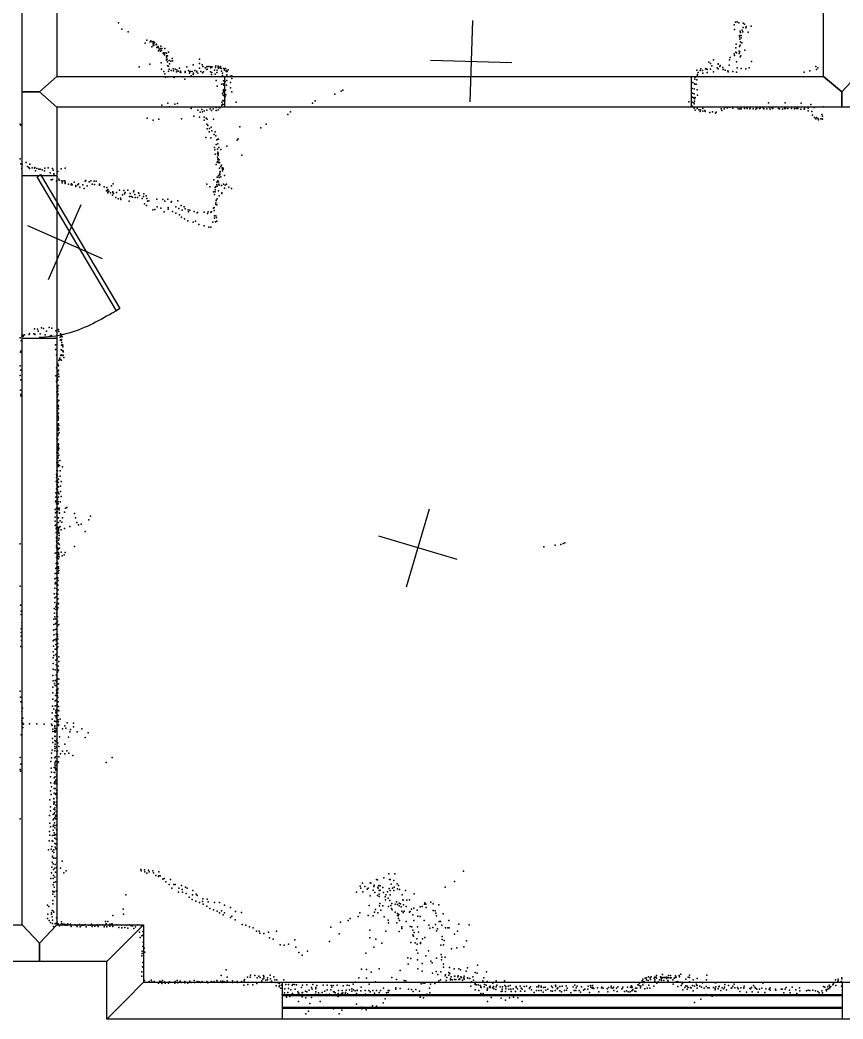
# Model space of a CAD drawing. Header units: millimetres. Extents: x 862 to 13566, y -25564 to -1880.
# Drawn here: x 5866 to 9906, y -17210 to -12309 of the extents above; entities that cross this region are included whole.
import ezdxf

# ---------------------------------------------------------------- set-up
doc = ezdxf.new("R2010")
doc.units = ezdxf.units.MM
for name, color, linetype in [('DOORS', 7, 'Continuous'), ('P', 9, 'Continuous'), ('PANOS', 10, 'Continuous'), ('ROOMS', 1, 'Continuous'), ('WALLS', 3, 'Continuous'), ('WINDOWS', 6, 'Continuous')]:
    doc.layers.add(name, color=color, linetype=linetype)

# ---------------------------------------------------------------- blocks, each defined once
blk = doc.blocks.new('1-Standard_3C')
for points in [[(-403.982, 5.64828), (253.382, 394.931), (263.573, 377.722), (-393.791, -11.5606), (-403.982, 5.64828)], [(263.573, 377.722), (275.367, 357.142), (283.15, 343.495), (290.844, 329.879), (298.429, 316.269), (305.882, 302.642), (313.184, 288.973), (320.313, 275.239), (327.249, 261.416), (333.971, 247.479), (340.456, 233.405), (346.686, 219.17), (352.638, 204.75), (358.291, 190.121), (363.626, 175.258), (368.62, 160.139), (373.253, 144.738), (377.503, 129.032), (381.351, 112.998), (384.774, 96.6102), (387.752, 79.8457), (390.265, 62.6802), (392.29, 45.0899), (393.807, 27.0508), (395.085, -0.90191)]]:
    blk.add_lwpolyline(points)
blk = doc.blocks.new('1-Standard_45')
for points in [[(-590, 42.9766), (589.999, 42.9766), (589.999, 32.9766), (-590, 32.9766), (-590, 42.9766)], [(-590.014, -44.0958), (589.985, -44.0958), (589.985, -54.0958), (-590.014, -54.0958), (-590.014, -44.0958)]]:
    blk.add_lwpolyline(points)

msp = doc.modelspace()

# ---------------------------------------------------------------- linework, layer by layer
at = {"layer": 'DOORS'}
for points in [[(9160.96, -12736.1), (6872.79, -12736.3), (6872.77, -12586.3), (9160.95, -12586.1), (9160.96, -12736.1)], [(5877.07, -13871.3), (5877.07, -13071.3), (6047.07, -13071.3), (6047.07, -13871.3), (5877.07, -13871.3)]]:
    msp.add_lwpolyline(points, dxfattribs=at)
at = {"layer": 'P'}
for p in [(6350, -12323), (9372, -12333), (9378, -12319), (9386, -12317), (9395, -12322), (9416, -12345), (9417, -12324), (9422, -12329), (9430, -12347), (9431, -12340), (9456, -12339), (6366, -12353), (6398, -12366), (9374, -12355), (9398, -12384), (9399, -12392), (9401, -12364), (9403, -12370), (9406, -12385), (9407, -12396), (9411, -12358), (9414, -12366), (9440, -12368), (6481, -12422), (6489, -12407), (6505, -12416), (6509, -12411), (6514, -12441), (6515, -12415), (6520, -12414), (6520, -12424), (6521, -12433), (6522, -12428), (6524, -12432), (6525, -12417), (6526, -12421), (6535, -12431), (6536, -12427), (6538, -12443), (6544, -12438), (6547, -12446), (6558, -12437), (6563, -12448), (6577, -12448), (9381, -12446), (9382, -12427), (9399, -12438), (9400, -12403), (9401, -12432), (9403, -12415), (9410, -12421), (6546, -12460), (6552, -12453), (6555, -12450), (6556, -12461), (6558, -12449), (6561, -12459), (6569, -12473), (6571, -12469), (6572, -12474), (6576, -12480), (6578, -12470), (6585, -12471), (6585, -12485), (6585, -12491), (6591, -12485), (6595, -12467), (9353, -12492), (9372, -12474), (9374, -12483), (9380, -12466), (9383, -12470), (9396, -12462), (9397, -12473), (9400, -12464), (9401, -12490), (9404, -12484), (9425, -12456), (6451, -12539), (6504, -12526), (6559, -12518), (6585, -12505), (6586, -12501), (6589, -12500), (6590, -12514), (6590, -12534), (6595, -12535), (6599, -12507), (6601, -12524), (6607, -12510), (6613, -12498), (6615, -12509), (6650, -12545), (6685, -12539), (6716, -12528), (6747, -12522), (6747, -12545), (6748, -12501), (6761, -12529), (6764, -12537), (6776, -12544), (6784, -12538), (6786, -12537), (6794, -12536), (6801, -12539), (6803, -12538), (6804, -12543), (6810, -12539), (6826, -12542), (6826, -12542), (6828, -12534), (6839, -12535), (6840, -12540), (6841, -12545), (6847, -12542), (6850, -12536), (6850, -12544), (9248, -12516), (9256, -12522), (9263, -12533), (9271, -12504), (9289, -12544), (9293, -12524), (9294, -12526), (9301, -12536), (9304, -12532), (9317, -12542), (9347, -12531), (9349, -12504), (9383, -12514), (9386, -12544), (9407, -12546), (9446, -12544), (9457, -12513), (9773, -12536), (9782, -12543), (6561, -12550), (6572, -12561), (6578, -12572), (6581, -12589), (6592, -12588), (6595, -12559), (6598, -12550), (6609, -12556), (6619, -12549), (6620, -12558), (6624, -12591), (6629, -12550), (6635, -12563), (6636, -12553), (6643, -12559), (6653, -12563), (6653, -12565), (6654, -12559), (6656, -12566), (6666, -12587), (6677, -12562), (6677, -12563), (6677, -12563), (6677, -12567), (6693, -12556), (6698, -12569), (6699, -12561), (6700, -12561), (6703, -12562), (6706, -12583), (6712, -12561), (6717, -12576), (6719, -12570), (6725, -12556), (6733, -12563), (6734, -12560), (6740, -12569), (6754, -12562), (6763, -12568), (6768, -12563), (6782, -12552), (6786, -12550), (6802, -12563), (6806, -12576), (6809, -12566), (6822, -12555), (6824, -12574), (6832, -12566), (6834, -12555), (6854, -12547), (6855, -12560), (6860, -12581), (6861, -12569), (6866, -12547), (6871, -12549), (6871, -12555), (6875, -12547), (6879, -12562), (6880, -12556), (6882, -12578), (6882, -12585), (6883, -12561), (6888, -12553), (6899, -12585), (6907, -12583), (6907, -12595), (9177, -12587), (9181, -12589), (9188, -12554), (9190, -12582), (9192, -12576), (9195, -12566), (9205, -12556), (9209, -12548), (9216, -12556), (9218, -12570), (9231, -12549), (9236, -12548), (9240, -12552), (9240, -12567), (9256, -12550), (9271, -12563), (9294, -12548), (9318, -12551), (9328, -12554), (9341, -12558), (9343, -12563), (9366, -12562), (9384, -12564), (9430, -12548), (9716, -12564), (9743, -12558), (9776, -12551), (6675, -12599), (6829, -12606), (6835, -12634), (6855, -12623), (6864, -12621), (6865, -12607), (6867, -12628), (6873, -12611), (6880, -12628), (6881, -12605), (6899, -12616), (6900, -12641), (9166, -12644), (9169, -12616), (9177, -12621), (9179, -12599), (9179, -12623), (9186, -12624), (9188, -12602), (6861, -12669), (6863, -12677), (6865, -12651), (6865, -12663), (6866, -12655), (6866, -12679), (6869, -12650), (6870, -12676), (6873, -12685), (6876, -12653), (6877, -12675), (6907, -12661), (7412, -12672), (7443, -12658), (7452, -12653), (9167, -12668), (9168, -12687), (9174, -12691), (9175, -12647), (9176, -12671), (9181, -12689), (9190, -12652), (9192, -12677), (6562, -12726), (6593, -12717), (6600, -12734), (6627, -12722), (6640, -12718), (6706, -12742), (6830, -12738), (6844, -12738), (6848, -12739), (6855, -12735), (6857, -12712), (6857, -12727), (6861, -12722), (6862, -12704), (6864, -12723), (6866, -12706), (6872, -12703), (6927, -12711), (7303, -12716), (7315, -12705), (9150, -12710), (9166, -12712), (9166, -12732), (9174, -12715), (9176, -12720), (9176, -12741), (9177, -12707), (9178, -12696), (9218, -12742), (9327, -12737), (9337, -12740), (9339, -12740), (9351, -12736), (9366, -12741), (9385, -12737), (9435, -12740), (9451, -12739), (9484, -12741), (9499, -12741), (9514, -12739), (9541, -12715), (9545, -12738), (9559, -12740), (9562, -12742), (9590, -12742), (9623, -12715), (9624, -12742), (9636, -12742), (9680, -12742), (9681, -12740), (9685, -12742), (9701, -12716), (9718, -12742), (9735, -12741), (9748, -12724), (9765, -12738), (9810, -12734), (6490, -12790), (6720, -12781), (6739, -12751), (6747, -12785), (6751, -12760), (6759, -12747), (6763, -12759), (6770, -12786), (6771, -12755), (6781, -12791), (6784, -12751), (6800, -12745), (6807, -12753), (6815, -12745), (6830, -12753), (6839, -12750), (7181, -12772), (7194, -12759), (9181, -12751), (9191, -12743), (9199, -12749), (9205, -12757), (9207, -12750), (9219, -12756), (9228, -12753), (9230, -12757), (9253, -12762), (9265, -12759), (9280, -12765), (9283, -12760), (9308, -12745), (9312, -12752), (9323, -12744), (9392, -12744), (9400, -12744), (9405, -12743), (9406, -12745), (9423, -12743), (9436, -12743), (9449, -12744), (9465, -12745), (9479, -12746), (9496, -12743), (9518, -12745), (9533, -12744), (9549, -12746), (9595, -12744), (9610, -12746), (9619, -12743), (9654, -12743), (9668, -12744), (9670, -12743), (9700, -12746), (9715, -12746), (9735, -12755), (9754, -12758), (9756, -12776), (9766, -12787), (9776, -12787), (9783, -12792), (9802, -12773), (9805, -12781), (5867, -12819), (5870, -12824), (6520, -12800), (6548, -12795), (6659, -12793), (6771, -12800), (6783, -12820), (6786, -12795), (6788, -12827), (6797, -12841), (6805, -12834), (6816, -12795), (6946, -12833), (7049, -12837), (7075, -12819), (9773, -12794), (9786, -12798), (9797, -12793), (9804, -12794), (9806, -12795), (6778, -12885), (6785, -12843), (6795, -12858), (6803, -12886), (6808, -12853), (6819, -12870), (6825, -12858), (6828, -12877), (6821, -12934), (6830, -12919), (6832, -12897), (6837, -12893), (6837, -12916), (6841, -12893), (6842, -12934), (6882, -12928), (6932, -12898), (6937, -12891), (6823, -12945), (6825, -12967), (6836, -12942), (6836, -12966), (6836, -12981), (6837, -12957), (6839, -12971), (6840, -12964), (6853, -12944), (6955, -12972), (5867, -12990), (5871, -13014), (5875, -13037), (5877, -13019), (5897, -13007), (5904, -13027), (5910, -13032), (5914, -13037), (5915, -13016), (5926, -13034), (5938, -13036), (5940, -13033), (5949, -13037), (5988, -13035), (6005, -13034), (6026, -13037), (6089, -13036), (6829, -13017), (6835, -13006), (6837, -12992), (6837, -13002), (6840, -12989), (6841, -13008), (6844, -12995), (6845, -13007), (6845, -13009), (6846, -13036), (6852, -13027), (6856, -13020), (6859, -13034), (6863, -13035), (5943, -13048), (5959, -13041), (5965, -13041), (5976, -13043), (5987, -13048), (6014, -13059), (6029, -13046), (6033, -13063), (6034, -13070), (6049, -13078), (6052, -13052), (6069, -13039), (6834, -13079), (6841, -13073), (6844, -13082), (6846, -13067), (6848, -13060), (6848, -13068), (6849, -13052), (6853, -13078), (6860, -13048), (6861, -13040), (6864, -13041), (6870, -13072), (6020, -13092), (6026, -13091), (6045, -13100), (6057, -13090), (6059, -13094), (6070, -13098), (6074, -13107), (6076, -13099), (6083, -13098), (6086, -13097), (6087, -13100), (6088, -13106), (6088, -13110), (6105, -13114), (6118, -13117), (6120, -13112), (6122, -13117), (6133, -13105), (6141, -13120), (6141, -13126), (6151, -13118), (6154, -13113), (6160, -13129), (6175, -13117), (6186, -13099), (6189, -13096), (6197, -13123), (6206, -13102), (6214, -13098), (6220, -13114), (6231, -13099), (6233, -13115), (6241, -13100), (6256, -13119), (6257, -13114), (6259, -13115), (6279, -13127), (6292, -13130), (6315, -13123), (6324, -13112), (6784, -13114), (6798, -13127), (6818, -13092), (6825, -13130), (6827, -13127), (6829, -13126), (6832, -13105), (6833, -13115), (6835, -13124), (6837, -13098), (6841, -13103), (6842, -13114), (6844, -13119), (6855, -13120), (6865, -13114), (6870, -13134), (6873, -13119), (6880, -13114), (6892, -13128), (6181, -13136), (6291, -13146), (6293, -13145), (6295, -13145), (6297, -13141), (6298, -13157), (6300, -13152), (6302, -13149), (6310, -13157), (6311, -13157), (6320, -13168), (6322, -13151), (6322, -13155), (6325, -13160), (6337, -13179), (6341, -13155), (6355, -13144), (6360, -13183), (6370, -13166), (6376, -13145), (6379, -13161), (6383, -13155), (6396, -13144), (6404, -13175), (6408, -13159), (6412, -13175), (6418, -13177), (6424, -13151), (6425, -13146), (6430, -13164), (6432, -13179), (6444, -13179), (6448, -13157), (6450, -13158), (6453, -13169), (6467, -13184), (6473, -13175), (6474, -13162), (6486, -13172), (6489, -13184), (6817, -13151), (6822, -13164), (6824, -13142), (6824, -13152), (6841, -13147), (6844, -13172), (6857, -13156), (6857, -13159), (6858, -13159), (6905, -13136), (6349, -13186), (6361, -13189), (6402, -13198), (6477, -13210), (6487, -13219), (6488, -13218), (6493, -13198), (6499, -13195), (6538, -13187), (6540, -13225), (6558, -13232), (6567, -13189), (6578, -13197), (6593, -13187), (6594, -13228), (6608, -13202), (6610, -13199), (6632, -13226), (6642, -13195), (6657, -13218), (6673, -13225), (6817, -13232), (6820, -13228), (6828, -13206), (6828, -13214), (6829, -13194), (6830, -13192), (6832, -13216), (6835, -13186), (6518, -13240), (6529, -13239), (6574, -13250), (6594, -13236), (6615, -13248), (6631, -13256), (6646, -13234), (6650, -13265), (6659, -13276), (6663, -13241), (6678, -13235), (6692, -13240), (6693, -13249), (6701, -13241), (6722, -13248), (6736, -13254), (6738, -13253), (6771, -13251), (6787, -13258), (6790, -13250), (6804, -13251), (6806, -13250), (6820, -13243), (6822, -13269), (6822, -13281), (6828, -13269), (6831, -13278), (6674, -13284), (6691, -13294), (6717, -13300), (6728, -13296), (6745, -13312), (6771, -13319), (6793, -13325), (6803, -13325), (6813, -13300), (6826, -13299), (6832, -13296), (5972, -13819), (6009, -13818), (6023, -13821), (5867, -13868), (5875, -13858), (5882, -13855), (5882, -13860), (5889, -13853), (5912, -13852), (5913, -13846), (5934, -13848), (5937, -13824), (5939, -13850), (5940, -13852), (5953, -13826), (5956, -13836), (5966, -13848), (5982, -13822), (5990, -13853), (5997, -13835), (6014, -13860), (6019, -13856), (6037, -13870), (6042, -13834), (6056, -13827), (6057, -13837), (6063, -13864), (6066, -13848), (6068, -13859), (6072, -13852), (6073, -13863), (5872, -13882), (6041, -13903), (6065, -13879), (6066, -13877), (6070, -13879), (6071, -13876), (6071, -13904), (6071, -13904), (6072, -13890), (6072, -13904), (6073, -13902), (6077, -13904), (6077, -13912), (5869, -13939), (5871, -13934), (6041, -13925), (6045, -13951), (6062, -13967), (6067, -13954), (6068, -13927), (6069, -13951), (6073, -13954), (6076, -13930), (6079, -13933), (6079, -13936), (6079, -13953), (6082, -13964), (5867, -14005), (6045, -14015), (6050, -13993), (6051, -14003), (6053, -13998), (6056, -14005), (6058, -13979), (6061, -13973), (6063, -13974), (6071, -13978), (5868, -14052), (5871, -14026), (6042, -14055), (6048, -14055), (6049, -14063), (6050, -14028), (6050, -14050), (6051, -14062), (6053, -14034), (6055, -14027), (6055, -14046), (6058, -14057), (5870, -14074), (6045, -14082), (6047, -14070), (6047, -14087), (6047, -14107), (6048, -14081), (6050, -14073), (6051, -14111), (6052, -14076), (6054, -14102), (6055, -14102), (5869, -14124), (5870, -14146), (5870, -14153), (6047, -14132), (6049, -14134), (6049, -14159), (6051, -14146), (6051, -14157), (6052, -14118), (6053, -14129), (6053, -14147), (6054, -14145), (6049, -14203), (6050, -14180), (6050, -14185), (6052, -14211), (6054, -14174), (6054, -14198), (6054, -14201), (6055, -14203), (6057, -14176), (6050, -14249), (6051, -14226), (6051, -14226), (6052, -14237), (6053, -14248), (6054, -14254), (6056, -14217), (6056, -14237), (6056, -14262), (6050, -14299), (6051, -14272), (6051, -14296), (6052, -14263), (6053, -14263), (6054, -14271), (6054, -14294), (6054, -14309), (6055, -14289), (6057, -14298), (6050, -14316), (6050, -14319), (6050, -14340), (6051, -14343), (6052, -14342), (6053, -14314), (6053, -14348), (6054, -14340), (6055, -14323), (6058, -14314), (6059, -14334), (6047, -14362), (6049, -14394), (6049, -14394), (6049, -14402), (6050, -14365), (6050, -14372), (6051, -14373), (6052, -14365), (6054, -14398), (6055, -14388), (6055, -14390), (6055, -14392), (6056, -14406), (6047, -14430), (6049, -14456), (6050, -14411), (6052, -14414), (6052, -14423), (6052, -14448), (6054, -14434), (6054, -14456), (6056, -14417), (6057, -14411), (6058, -14443), (6048, -14481), (6049, -14462), (6049, -14472), (6051, -14500), (6052, -14472), (6052, -14479), (6052, -14493), (6054, -14489), (6055, -14498), (6061, -14494), (6062, -14469), (6076, -14501), (6045, -14537), (6046, -14553), (6047, -14518), (6048, -14545), (6049, -14537), (6051, -14521), (6051, -14546), (6064, -14521), (6064, -14546), (6044, -14572), (6047, -14570), (6047, -14589), (6051, -14569), (6051, -14577), (6051, -14591), (6052, -14601), (6054, -14578), (6055, -14561), (6056, -14599), (6065, -14596), (6069, -14572), (6042, -14650), (6043, -14629), (6045, -14609), (6046, -14609), (6047, -14644), (6048, -14636), (6049, -14624), (6051, -14614), (6054, -14625), (6055, -14649), (6057, -14631), (6058, -14633), (6065, -14622), (6068, -14647), (6041, -14669), (6042, -14672), (6045, -14673), (6045, -14703), (6046, -14682), (6050, -14659), (6051, -14662), (6054, -14673), (6054, -14682), (6064, -14673), (6090, -14703), (6097, -14701), (6040, -14710), (6040, -14748), (6041, -14727), (6045, -14721), (6047, -14741), (6049, -14710), (6051, -14721), (6051, -14751), (6055, -14704), (6056, -14707), (6056, -14751), (6059, -14704), (6059, -14712), (6060, -14728), (6061, -14727), (6076, -14751), (6085, -14723), (6134, -14729), (6139, -14751), (6212, -14742), (6040, -14768), (6040, -14788), (6044, -14783), (6045, -14796), (6054, -14799), (6055, -14774), (6059, -14798), (6064, -14765), (6064, -14794), (6072, -14773), (6112, -14793), (6146, -14774), (6154, -14785), (6167, -14782), (6205, -14761), (6044, -14805), (6044, -14823), (6045, -14846), (6045, -14850), (6049, -14832), (6050, -14823), (6051, -14848), (6056, -14806), (6056, -14815), (6057, -14823), (6058, -14828), (6059, -14838), (6069, -14810), (6085, -14803), (6186, -14818), (5868, -14878), (6045, -14865), (6045, -14886), (6046, -14897), (6047, -14893), (6048, -14872), (6053, -14899), (6055, -14875), (6056, -14860), (6056, -14875), (6059, -14852), (6059, -14882), (6060, -14899), (6134, -14892), (8437, -14893), (8493, -14885), (8521, -14881), (8532, -14877), (8541, -14874), (6040, -14925), (6045, -14946), (6046, -14922), (6050, -14933), (6051, -14948), (6052, -14920), (6054, -14905), (6054, -14906), (6055, -14922), (6055, -14939), (6058, -14929), (6059, -14943), (6069, -14919), (6073, -14937), (6084, -14933), (6089, -14921), (6044, -14975), (6045, -14995), (6048, -14972), (6049, -14997), (6050, -14970), (6050, -14992), (6052, -14977), (6055, -14952), (6055, -14992), (6039, -15024), (6043, -14999), (6047, -15021), (6048, -15025), (6052, -15046), (6053, -15015), (6056, -14999), (6056, -15023), (6057, -15009), (5867, -15087), (6037, -15050), (6040, -15075), (6041, -15068), (6044, -15047), (6045, -15071), (6047, -15082), (6051, -15078), (6053, -15081), (6054, -15059), (6034, -15123), (6038, -15096), (6038, -15143), (6044, -15139), (6046, -15122), (6048, -15097), (6048, -15126), (6049, -15102), (6053, -15125), (6054, -15104), (5869, -15179), (6037, -15167), (6043, -15188), (6045, -15175), (6045, -15183), (6049, -15147), (6049, -15172), (6051, -15150), (6051, -15168), (6052, -15169), (6052, -15191), (6054, -15148), (6055, -15173), (5873, -15209), (5873, -15226), (6035, -15195), (6036, -15219), (6038, -15237), (6043, -15200), (6047, -15199), (6047, -15222), (6047, -15233), (6048, -15213), (6048, -15223), (6050, -15198), (6051, -15235), (5875, -15280), (5876, -15265), (6032, -15274), (6033, -15248), (6041, -15247), (6041, -15271), (6046, -15264), (6047, -15272), (6048, -15248), (6051, -15258), (6051, -15279), (6051, -15280), (6058, -15274), (5872, -15313), (5873, -15296), (5873, -15332), (6031, -15302), (6033, -15325), (6040, -15298), (6044, -15321), (6046, -15297), (6047, -15321), (6050, -15333), (6051, -15324), (5870, -15382), (5874, -15353), (6030, -15354), (6031, -15380), (6034, -15350), (6042, -15347), (6042, -15347), (6042, -15372), (6044, -15355), (6047, -15369), (6048, -15372), (6048, -15389), (6052, -15346), (6053, -15367), (6053, -15384), (6029, -15438), (6030, -15409), (6033, -15427), (6040, -15396), (6043, -15421), (6044, -15423), (6045, -15397), (6047, -15431), (6049, -15390), (6049, -15411), (6058, -15433), (6029, -15465), (6043, -15450), (6044, -15472), (6045, -15447), (6047, -15444), (6047, -15473), (6049, -15441), (6054, -15478), (6057, -15455), (6027, -15524), (6029, -15494), (6040, -15497), (6044, -15522), (6048, -15526), (6050, -15494), (6050, -15508), (6051, -15493), (6051, -15499), (6056, -15500), (6027, -15582), (6029, -15551), (6036, -15564), (6040, -15549), (6040, -15574), (6043, -15573), (6046, -15545), (6046, -15555), (6046, -15572), (6048, -15547), (6050, -15539), (6056, -15566), (6058, -15543), (5868, -15601), (5869, -15631), (6028, -15610), (6041, -15622), (6045, -15597), (6046, -15598), (6046, -15613), (6048, -15607), (6050, -15625), (6052, -15595), (6052, -15610), (6053, -15588), (6053, -15632), (5870, -15654), (6026, -15675), (6028, -15640), (6039, -15648), (6039, -15673), (6044, -15646), (6046, -15672), (6049, -15666), (6054, -15654), (6055, -15676), (5876, -15701), (5879, -15684), (6025, -15707), (6032, -15689), (6039, -15722), (6042, -15708), (6043, -15697), (6043, -15722), (6044, -15732), (6045, -15692), (6046, -15702), (6052, -15695), (6054, -15720), (6057, -15698), (5875, -15747), (5879, -15756), (5880, -15780), (5881, -15733), (5884, -15764), (5914, -15761), (5949, -15762), (5985, -15764), (6021, -15764), (6024, -15739), (6025, -15770), (6036, -15748), (6038, -15772), (6038, -15774), (6042, -15750), (6054, -15742), (6055, -15752), (6056, -15765), (6056, -15770), (6063, -15738), (6087, -15772), (6098, -15757), (6130, -15759), (6130, -15776), (5873, -15816), (6027, -15799), (6028, -15788), (6036, -15799), (6038, -15783), (6038, -15794), (6038, -15822), (6039, -15802), (6040, -15824), (6041, -15798), (6042, -15797), (6044, -15786), (6061, -15826), (6076, -15786), (6092, -15783), (6105, -15827), (6112, -15800), (6115, -15790), (6147, -15801), (6170, -15786), (6187, -15828), (6201, -15806), (6026, -15834), (6027, -15853), (6037, -15843), (6038, -15873), (6039, -15862), (6043, -15848), (6046, -15876), (6047, -15838), (6053, -15854), (6057, -15872), (6086, -15862), (5867, -15926), (6022, -15906), (6022, -15928), (6025, -15890), (6037, -15894), (6037, -15928), (6039, -15882), (6041, -15923), (6045, -15922), (6048, -15898), (6050, -15894), (6058, -15923), (6065, -15909), (6076, -15895), (6086, -15908), (6097, -15894), (6107, -15905), (6126, -15917), (6319, -15927), (5870, -15960), (6018, -15946), (6035, -15976), (6037, -15957), (6039, -15950), (6039, -15967), (6042, -15944), (6044, -15964), (6050, -15955), (6056, -15948), (6290, -15952), (5868, -15985), (5869, -15993), (6016, -16021), (6019, -15979), (6021, -15998), (6034, -16026), (6035, -16001), (6038, -16001), (6039, -15978), (6039, -16022), (6041, -15980), (6041, -15982), (6043, -15989), (6045, -16011), (6048, -16022), (6018, -16051), (6021, -16071), (6034, -16053), (6038, -16045), (6038, -16056), (6040, -16047), (6042, -16038), (6045, -16034), (6045, -16056), (6048, -16048), (6017, -16091), (6019, -16109), (6034, -16078), (6034, -16102), (6037, -16103), (6039, -16078), (6042, -16109), (6046, -16087), (6046, -16101), (6046, -16123), (6013, -16134), (6016, -16168), (6032, -16128), (6033, -16129), (6033, -16145), (6033, -16155), (6034, -16152), (6036, -16146), (6038, -16173), (6043, -16160), (6046, -16146), (6047, -16168), (6012, -16212), (6016, -16188), (6029, -16207), (6033, -16180), (6033, -16205), (6036, -16198), (6037, -16184), (6038, -16221), (6042, -16210), (6043, -16214), (6044, -16192), (5867, -16227), (6013, -16249), (6016, -16267), (6030, -16232), (6030, -16265), (6031, -16258), (6033, -16227), (6036, -16247), (6037, -16261), (6037, -16271), (6043, -16228), (6046, -16259), (6012, -16290), (6013, -16308), (6026, -16310), (6029, -16283), (6035, -16297), (6035, -16308), (6036, -16307), (6038, -16308), (6039, -16305), (6046, -16282), (6046, -16305), (6009, -16336), (6023, -16363), (6024, -16335), (6028, -16337), (6037, -16322), (6037, -16349), (6040, -16366), (6043, -16351), (6044, -16327), (6007, -16379), (6020, -16376), (6026, -16387), (6026, -16410), (6026, -16414), (6032, -16380), (6032, -16393), (6042, -16374), (6023, -16465), (6025, -16440), (6030, -16449), (6031, -16420), (6040, -16421), (6040, -16451), (6045, -16466), (6047, -16443), (6048, -16419), (6074, -16435), (6021, -16492), (6031, -16476), (6031, -16505), (6037, -16469), (6038, -16513), (6041, -16489), (6065, -16469), (6081, -16492), (6094, -16483), (6459, -16476), (6462, -16482), (6478, -16478), (6480, -16488), (6489, -16494), (6498, -16479), (6501, -16488), (6519, -16482), (6522, -16492), (6534, -16505), (6546, -16510), (6548, -16487), (6548, -16507), (6554, -16508), (7677, -16498), (7707, -16497), (8043, -16484), (6018, -16520), (6029, -16551), (6030, -16520), (6032, -16540), (6034, -16563), (6041, -16536), (6567, -16523), (6574, -16521), (6583, -16537), (6598, -16549), (6606, -16525), (6621, -16549), (6629, -16550), (6660, -16555), (6679, -16563), (7537, -16558), (7548, -16543), (7559, -16559), (7585, -16542), (7588, -16544), (7604, -16560), (7605, -16553), (7617, -16525), (7622, -16527), (7623, -16563), (7628, -16555), (7634, -16557), (7647, -16565), (7653, -16517), (7680, -16526), (7684, -16526), (7684, -16526), (7689, -16548), (7702, -16530), (7703, -16563), (7718, -16546), (7724, -16554), (7954, -16563), (8000, -16535), (6027, -16582), (6027, -16597), (6030, -16586), (6034, -16586), (6037, -16609), (6044, -16582), (6386, -16600), (6612, -16567), (6644, -16588), (6646, -16567), (6663, -16575), (6665, -16588), (6683, -16594), (6687, -16567), (6697, -16612), (6714, -16601), (6715, -16579), (6731, -16597), (6737, -16604), (7518, -16587), (7539, -16568), (7549, -16585), (7571, -16572), (7575, -16568), (7585, -16605), (7600, -16578), (7609, -16589), (7622, -16604), (7624, -16567), (7629, -16580), (7630, -16598), (7630, -16608), (7635, -16577), (7650, -16589), (7659, -16611), (7663, -16601), (7670, -16585), (7679, -16569), (7683, -16579), (7683, -16600), (7695, -16568), (7701, -16580), (7719, -16571), (7730, -16574), (7742, -16601), (7758, -16580), (7801, -16596), (6001, -16651), (6008, -16658), (6027, -16628), (6027, -16644), (6712, -16623), (6730, -16631), (6748, -16638), (6763, -16633), (6764, -16620), (6765, -16647), (6783, -16656), (6786, -16621), (6790, -16635), (6822, -16638), (6845, -16638), (6871, -16651), (6900, -16663), (7580, -16652), (7631, -16655), (7632, -16643), (7647, -16654), (7660, -16625), (7673, -16616), (7676, -16658), (7682, -16629), (7687, -16653), (7691, -16643), (7708, -16646), (7715, -16635), (7720, -16648), (7727, -16642), (7728, -16655), (7734, -16645), (7737, -16660), (7745, -16625), (7747, -16626), (7749, -16650), (7762, -16658), (7765, -16626), (7778, -16625), (7831, -16659), (7841, -16657), (7852, -16647), (7854, -16639), (7859, -16647), (7860, -16663), (7883, -16636), (7894, -16645), (7922, -16649), (6003, -16695), (6022, -16688), (6022, -16696), (6025, -16677), (6025, -16709), (6028, -16679), (6033, -16686), (6322, -16702), (6373, -16671), (6374, -16695), (6799, -16668), (6817, -16674), (6834, -16681), (6845, -16689), (6856, -16679), (6863, -16699), (6871, -16689), (6900, -16712), (6907, -16705), (6925, -16683), (6954, -16687), (7527, -16707), (7534, -16689), (7575, -16702), (7600, -16703), (7606, -16686), (7611, -16673), (7623, -16688), (7638, -16676), (7654, -16708), (7690, -16667), (7693, -16674), (7708, -16685), (7720, -16692), (7720, -16702), (7722, -16704), (7726, -16697), (7741, -16681), (7747, -16687), (7752, -16681), (7778, -16685), (7781, -16683), (7788, -16670), (7795, -16699), (7800, -16666), (7816, -16675), (7819, -16705), (7831, -16706), (7895, -16677), (7904, -16679), (7907, -16691), (7911, -16703), (7944, -16693), (6002, -16716), (6010, -16727), (6016, -16736), (6026, -16724), (6026, -16741), (6031, -16755), (6040, -16742), (6044, -16740), (6046, -16713), (6049, -16739), (6054, -16743), (6060, -16753), (6069, -16744), (6071, -16733), (6071, -16742), (6077, -16744), (6083, -16745), (6089, -16749), (6092, -16746), (6097, -16749), (6102, -16743), (6111, -16748), (6113, -16746), (6114, -16745), (6118, -16756), (6136, -16748), (6140, -16750), (6144, -16749), (6148, -16755), (6156, -16747), (6156, -16748), (6159, -16746), (6162, -16758), (6168, -16751), (6171, -16748), (6171, -16749), (6178, -16750), (6180, -16749), (6187, -16746), (6191, -16757), (6202, -16750), (6204, -16750), (6213, -16749), (6213, -16750), (6217, -16745), (6221, -16756), (6224, -16749), (6234, -16754), (6243, -16749), (6247, -16747), (6248, -16750), (6250, -16756), (6258, -16747), (6273, -16747), (6279, -16758), (6283, -16749), (6287, -16731), (6288, -16745), (6289, -16743), (6293, -16757), (6298, -16731), (6307, -16754), (6308, -16744), (6317, -16742), (6320, -16744), (6322, -16755), (6340, -16747), (6352, -16761), (6364, -16750), (6381, -16760), (6391, -16749), (6404, -16748), (6413, -16753), (6419, -16753), (6434, -16757), (6443, -16748), (6463, -16756), (6922, -16723), (6957, -16746), (6975, -16750), (6993, -16757), (7392, -16759), (7439, -16734), (7478, -16726), (7487, -16717), (7673, -16725), (7675, -16738), (7716, -16738), (7725, -16717), (7729, -16727), (7741, -16757), (7762, -16732), (7782, -16756), (7790, -16758), (7800, -16726), (7818, -16757), (7851, -16727), (7874, -16750), (7893, -16761), (7906, -16746), (7924, -16731), (7930, -16732), (7937, -16750), (7972, -16727), (8021, -16745), (8071, -16748), (6367, -16762), (6396, -16764), (6426, -16766), (6453, -16784), (6457, -16809), (6465, -16801), (6470, -16781), (6470, -16799), (7011, -16763), (7027, -16778), (7040, -16779), (7044, -16789), (7064, -16790), (7086, -16783), (7126, -16779), (7433, -16792), (7583, -16773), (7663, -16779), (7727, -16780), (7740, -16766), (7794, -16774), (7795, -16797), (7798, -16803), (7802, -16786), (7822, -16784), (7853, -16809), (7879, -16764), (7911, -16777), (7916, -16767), (7939, -16805), (7955, -16763), (7967, -16762), (7973, -16763), (7999, -16794), (8014, -16778), (6470, -16854), (6471, -16833), (7092, -16811), (7110, -16818), (7144, -16845), (7163, -16847), (7184, -16843), (7216, -16821), (7220, -16858), (7385, -16829), (7583, -16812), (7603, -16858), (7613, -16818), (7642, -16837), (7785, -16835), (7807, -16836), (7814, -16817), (7816, -16843), (7832, -16835), (7833, -16840), (7842, -16816), (7933, -16847), (7938, -16819), (7945, -16845), (7948, -16825), (8045, -16856), (8059, -16826), (6465, -16899), (6466, -16877), (6466, -16888), (6476, -16862), (6480, -16882), (7236, -16884), (7252, -16897), (7277, -16877), (7564, -16887), (7813, -16872), (7819, -16886), (7858, -16900), (7871, -16875), (7934, -16893), (7937, -16907), (7954, -16907), (7984, -16866), (8010, -16861), (6468, -16954), (6469, -16933), (7771, -16909), (7772, -16941), (7785, -16913), (7818, -16920), (7841, -16937), (7883, -16926), (7890, -16934), (7911, -16911), (7935, -16919), (7945, -16956), (7946, -16941), (7975, -16957), (8113, -16946), (6465, -16978), (6465, -16999), (6854, -16997), (6878, -16969), (6884, -17005), (6984, -17004), (6996, -17005), (6998, -16994), (7019, -16996), (7039, -16999), (7046, -17006), (7061, -16996), (7064, -17001), (7094, -16995), (7112, -17002), (7543, -16965), (7567, -16967), (7591, -16980), (7630, -16964), (7691, -17006), (7732, -16972), (7819, -16963), (7840, -16975), (7891, -16984), (7909, -16976), (7917, -16992), (7932, -16978), (7953, -16998), (7955, -16993), (7961, -17006), (7971, -16982), (7972, -16995), (7977, -16987), (7983, -17003), (7997, -16964), (8000, -16999), (8001, -17000), (8015, -17003), (8018, -16998), (8020, -16963), (8028, -16968), (8030, -17002), (8034, -17006), (8046, -17000), (8056, -16975), (8063, -16958), (8090, -17003), (8100, -16981), (8110, -16985), (8157, -16979), (8952, -17003), (8964, -17003), (8983, -17004), (8988, -17004), (8990, -16997), (9010, -17003), (9012, -17005), (9013, -17005), (9020, -16992), (9024, -17006), (9030, -17006), (9039, -17004), (9044, -17006), (9050, -16997), (9060, -16997), (9084, -16998), (9087, -17005), (9102, -16996), (9104, -17002), (9110, -16989), (9147, -17004), (9152, -17006), (9153, -16994), (9238, -16994), (6478, -17020), (6500, -17026), (6511, -17019), (6514, -17028), (6525, -17026), (6546, -17033), (6553, -17024), (6560, -17027), (6563, -17035), (6566, -17021), (6576, -17027), (6579, -17034), (6595, -17034), (6601, -17027), (6626, -17033), (6628, -17025), (6638, -17021), (6642, -17032), (6651, -17027), (6652, -17024), (6658, -17030), (6675, -17032), (6676, -17026), (6690, -17034), (6701, -17024), (6707, -17031), (6721, -17021), (6723, -17031), (6736, -17026), (6739, -17028), (6747, -17027), (6755, -17031), (6760, -17026), (6783, -17025), (6788, -17032), (6804, -17029), (6807, -17025), (6819, -17025), (6832, -17020), (6836, -17027), (6853, -17024), (6859, -17030), (6862, -17024), (6870, -17028), (6884, -17022), (6886, -17029), (6910, -17022), (6910, -17031), (6919, -17029), (6932, -17025), (6936, -17030), (6953, -17026), (6965, -17043), (6967, -17022), (6969, -17016), (6985, -17041), (7009, -17042), (7029, -17035), (7030, -17007), (7053, -17023), (7058, -17014), (7064, -17009), (7073, -17019), (7082, -17007), (7082, -17017), (7096, -17013), (7101, -17024), (7117, -17017), (7123, -17030), (7124, -17047), (7128, -17017), (7133, -17032), (7139, -17052), (7140, -17046), (7141, -17034), (7150, -17043), (7162, -17017), (7172, -17041), (7185, -17040), (7203, -17043), (7206, -17040), (7214, -17041), (7223, -17042), (7249, -17055), (7254, -17044), (7274, -17042), (7298, -17055), (7304, -17041), (7318, -17055), (7324, -17045), (7354, -17044), (7374, -17044), (7394, -17045), (7397, -17054), (7403, -17046), (7423, -17044), (7453, -17047), (7472, -17044), (7483, -17045), (7502, -17038), (7513, -17029), (7529, -17008), (7541, -17053), (7567, -17010), (7580, -17038), (7612, -17027), (7714, -17016), (7752, -17021), (7761, -17023), (7835, -17037), (7845, -17033), (7854, -17034), (7882, -17038), (7903, -17036), (7922, -17022), (7931, -17017), (7959, -17020), (7979, -17018), (7980, -17013), (7988, -17017), (8000, -17016), (8006, -17016), (8020, -17016), (8025, -17012), (8039, -17019), (8045, -17008), (8047, -17015), (8063, -17008), (8065, -17009), (8075, -17011), (8076, -17030), (8079, -17049), (8083, -17028), (8093, -17019), (8100, -17036), (8100, -17041), (8104, -17029), (8105, -17042), (8115, -17042), (8125, -17046), (8128, -17053), (8129, -17052), (8131, -17055), (8138, -17022), (8144, -17008), (8145, -17052), (8147, -17041), (8154, -17043), (8160, -17025), (8171, -17053), (8174, -17049), (8175, -17055), (8186, -17056), (8188, -17034), (8190, -17050), (8190, -17051), (8203, -17023), (8204, -17051), (8207, -17044), (8223, -17051), (8235, -17052), (8244, -17023), (8246, -17046), (8252, -17052), (8262, -17049), (8272, -17046), (8302, -17050), (8302, -17055), (8322, -17048), (8342, -17050), (8352, -17049), (8368, -17056), (8373, -17051), (8404, -17052), (8411, -17052), (8414, -17045), (8425, -17049), (8425, -17054), (8436, -17055), (8445, -17053), (8475, -17048), (8481, -17055), (8495, -17044), (8496, -17050), (8517, -17050), (8528, -17049), (8548, -17047), (8581, -17051), (8590, -17044), (8597, -17056), (8601, -17048), (8623, -17051), (8655, -17049), (8667, -17046), (8669, -17054), (8676, -17046), (8679, -17055), (8702, -17056), (8722, -17053), (8756, -17055), (8768, -17048), (8779, -17053), (8801, -17052), (8825, -17054), (8848, -17054), (8863, -17054), (8866, -17055), (8868, -17047), (8871, -17054), (8899, -17042), (8901, -17042), (8907, -17045), (8908, -17033), (8914, -17048), (8920, -17023), (8923, -17014), (8923, -17042), (8924, -17030), (8925, -17031), (8929, -17025), (8932, -17031), (8935, -17009), (8942, -17008), (8942, -17018), (8950, -17020), (8953, -17044), (8959, -17008), (8960, -17008), (8962, -17016), (8977, -17048), (8980, -17009), (8982, -17025), (8983, -17017), (8991, -17010), (8993, -17033), (8999, -17028), (9005, -17018), (9014, -17012), (9016, -17020), (9020, -17008), (9026, -17020), (9039, -17007), (9040, -17011), (9046, -17020), (9048, -17026), (9051, -17007), (9060, -17007), (9063, -17007), (9071, -17018), (9072, -17038), (9078, -17010), (9080, -17008), (9088, -17028), (9095, -17025), (9095, -17050), (9111, -17029), (9112, -17045), (9117, -17037), (9118, -17035), (9130, -17055), (9134, -17015), (9135, -17047), (9141, -17048), (9147, -17055), (9152, -17027), (9157, -17055), (9168, -17046), (9171, -17017), (9178, -17048), (9185, -17032), (9187, -17042), (9190, -17011), (9190, -17046), (9204, -17049), (9212, -17053), (9217, -17032), (9235, -17050), (9236, -17018), (9243, -17056), (9250, -17056), (9271, -17055), (9277, -17030), (9282, -17032), (9282, -17052), (9296, -17052), (9298, -17048), (9313, -17056), (9325, -17053), (9326, -17041), (9344, -17046), (9361, -17056), (9365, -17049), (9372, -17039), (9389, -17055), (9404, -17056), (9421, -17049), (9457, -17055), (9467, -17046), (9474, -17053), (9512, -17033), (9549, -17056), (9627, -17055), (9656, -17053), (9811, -17050), (9817, -17054), (9831, -17052), (9839, -17043), (9841, -17052), (9847, -17050), (9856, -17042), (9858, -17038), (9861, -17032), (9869, -17017), (9871, -17045), (9877, -17029), (9883, -17014), (9883, -17022), (9898, -17025), (9899, -17025), (9899, -17048), (9901, -17007), (9901, -17013), (7147, -17059), (7154, -17090), (7165, -17082), (7166, -17061), (7175, -17103), (7181, -17080), (7184, -17060), (7191, -17099), (7196, -17066), (7204, -17085), (7217, -17063), (7228, -17089), (7230, -17076), (7236, -17083), (7251, -17081), (7251, -17101), (7253, -17080), (7268, -17073), (7274, -17077), (7286, -17068), (7297, -17091), (7298, -17104), (7301, -17063), (7317, -17088), (7319, -17062), (7319, -17077), (7332, -17081), (7340, -17089), (7350, -17080), (7363, -17073), (7371, -17089), (7375, -17067), (7385, -17087), (7391, -17092), (7393, -17067), (7405, -17077), (7408, -17076), (7410, -17095), (7414, -17082), (7428, -17084), (7429, -17099), (7430, -17070), (7444, -17084), (7445, -17092), (7448, -17069), (7452, -17082), (7462, -17087), (7464, -17080), (7467, -17068), (7474, -17086), (7482, -17092), (7484, -17067), (7495, -17062), (7496, -17073), (7503, -17067), (7511, -17071), (7518, -17084), (7522, -17068), (7522, -17069), (7540, -17071), (7560, -17069), (7563, -17088), (7579, -17070), (7585, -17077), (7598, -17070), (7607, -17083), (7617, -17069), (7630, -17080), (7636, -17069), (7650, -17059), (7666, -17082), (7674, -17069), (7674, -17080), (7678, -17069), (7711, -17064), (7712, -17057), (7732, -17060), (7773, -17063), (7789, -17065), (7797, -17075), (7809, -17065), (7828, -17073), (7830, -17103), (7837, -17095), (7845, -17094), (7857, -17094), (7863, -17087), (7876, -17059), (7879, -17081), (8100, -17067), (8119, -17069), (8128, -17084), (8140, -17084), (8160, -17068), (8161, -17058), (8161, -17061), (8180, -17104), (8192, -17061), (8202, -17065), (8221, -17093), (8229, -17075), (8234, -17063), (8234, -17073), (8249, -17074), (8252, -17061), (8266, -17063), (8276, -17063), (8278, -17074), (8287, -17062), (8289, -17103), (8299, -17074), (8308, -17062), (8310, -17105), (8323, -17073), (8327, -17058), (8332, -17064), (8345, -17073), (8367, -17060), (8378, -17066), (8391, -17080), (8401, -17069), (8414, -17070), (8425, -17069), (8435, -17078), (8447, -17068), (8458, -17064), (8472, -17072), (8480, -17073), (8493, -17069), (8503, -17061), (8506, -17057), (8517, -17071), (8525, -17077), (8539, -17069), (8549, -17068), (8553, -17058), (8571, -17082), (8587, -17070), (8595, -17069), (8611, -17070), (8617, -17078), (8633, -17068), (8639, -17063), (8653, -17063), (8662, -17080), (8675, -17059), (8684, -17060), (8707, -17076), (8721, -17057), (8729, -17058), (8749, -17061), (8752, -17076), (8768, -17057), (8776, -17059), (8781, -17070), (8794, -17058), (8798, -17075), (8821, -17062), (8822, -17061), (8834, -17075), (8843, -17071), (8851, -17077), (8861, -17077), (8870, -17071), (8875, -17065), (8875, -17066), (8884, -17073), (8888, -17058), (8889, -17075), (8895, -17059), (8913, -17057), (8933, -17062), (8945, -17058), (8958, -17058), (9120, -17066), (9142, -17064), (9148, -17094), (9157, -17057), (9161, -17057), (9171, -17071), (9190, -17058), (9203, -17091), (9224, -17059), (9234, -17090), (9264, -17097), (9278, -17067), (9279, -17060), (9294, -17061), (9295, -17091), (9307, -17069), (9322, -17061), (9334, -17066), (9358, -17058), (9376, -17057), (9391, -17061), (9400, -17075), (9419, -17059), (9420, -17057), (9432, -17078), (9449, -17060), (9452, -17062), (9461, -17076), (9476, -17059), (9484, -17064), (9490, -17078), (9497, -17063), (9508, -17058), (9523, -17080), (9527, -17061), (9544, -17063), (9548, -17068), (9575, -17064), (9577, -17068), (9603, -17063), (9608, -17064), (9615, -17082), (9622, -17063), (9643, -17068), (9647, -17082), (9674, -17066), (9680, -17084), (9692, -17057), (9695, -17072), (9718, -17091), (9727, -17071), (9735, -17068), (9744, -17070), (9751, -17091), (9758, -17068), (9771, -17072), (9783, -17075), (9788, -17092), (9789, -17082), (9802, -17071), (9802, -17072), (9805, -17082), (9824, -17066), (9825, -17071), (9829, -17063), (9836, -17062), (9841, -17057), (7233, -17123), (7269, -17106), (7289, -17134), (7340, -17124), (7367, -17153), (7518, -17137), (7545, -17152), (7581, -17154), (7597, -17145), (7617, -17147), (7649, -17131), (7659, -17111), (7847, -17106), (8161, -17124), (8229, -17108), (8250, -17118), (8269, -17106), (8331, -17123), (9178, -17129), (9208, -17113), (7270, -17185), (7283, -17171), (7386, -17155), (7405, -17159), (7433, -17184), (7446, -17167), (7460, -17157), (7545, -17159), (7566, -17164)]:
    msp.add_point(p, dxfattribs=at)
at = {"layer": 'PANOS'}
for points in [[(8087.25, -12311.1), (8075.16, -12710.9)], [(7881.29, -12505), (8281.11, -12517)], [(6006.18, -13581), (6166.38, -13214.5)], [(5903.02, -13317.6), (6269.54, -13477.9)], [(7763.16, -15090), (7876.73, -14706.5)], [(8011.71, -14955), (7628.17, -14841.5)]]:
    msp.add_lwpolyline(points, dxfattribs=at)
at = {"layer": 'ROOMS'}
for points in [[(6047.13, -12097.6), (6047.08, -12586.4), (9810.27, -12586), (9810.27, -8629.93), (8691.8, -8629.93), (6046.88, -8629.93), (6047.13, -12097.6)], [(5877.07, -12661.4), (5877.12, -12187.6), (3597.12, -12187.6), (3597.12, -16748.1), (5877.07, -16748.1), (5877.07, -12661.4)], [(6472.08, -16748.1), (6472.08, -17029.7), (10547.6, -17029.7), (10547.6, -16740), (11131.2, -16740), (11131.2, -13988.3), (11131.2, -12735.9), (9900.28, -12736), (6047.07, -12736.4), (6047.07, -16748.1), (6472.08, -16748.1)]]:
    msp.add_lwpolyline(points, close=True, dxfattribs=at)
at = {"layer": 'WALLS'}
for points in [[(9810.27, -12586), (9810.27, -8629.93), (9900.27, -8569.93), (9970.27, -8629.93), (9970.27, -12586), (9900.27, -12661), (9810.27, -12586)], [(5877.07, -12661.4), (5877.12, -12187.6), (5962.13, -12097.6), (6047.13, -12097.6), (6047.08, -12586.4), (5962.07, -12661.4), (5877.07, -12661.4)], [(9900.28, -12736), (6047.07, -12736.4), (5962.07, -12661.4), (6047.08, -12586.4), (9810.27, -12586), (9900.27, -12661), (9900.28, -12736)], [(11131.2, -12735.9), (9900.28, -12736), (9900.27, -12661), (9970.27, -12586), (11191.2, -12585.9), (11191.2, -12660.9), (11131.2, -12735.9)], [(5877.07, -16748.1), (5877.07, -12661.4), (5962.07, -12661.4), (6047.07, -12736.4), (6047.07, -16748.1), (5962.07, -16838.1), (5877.07, -16748.1)], [(3597.12, -16748.1), (5877.07, -16748.1), (5962.07, -16838.1), (5962.07, -16928.1), (3417.12, -16928.1), (3507.12, -16838.1), (3597.12, -16748.1)], [(6047.07, -16748.1), (6472.08, -16748.1), (6382.08, -16838.1), (6292.08, -16928.1), (5962.07, -16928.1), (5962.07, -16838.1), (6047.07, -16748.1)], [(6472.08, -16748.1), (6472.08, -17029.7), (6382.08, -17119.7), (6292.08, -17209.7), (6292.08, -16928.1), (6382.08, -16838.1), (6472.08, -16748.1)], [(6472.08, -17029.7), (10547.6, -17029.7), (10637.6, -17119.7), (10727.6, -17209.7), (6292.08, -17209.7), (6382.08, -17119.7), (6472.08, -17029.7)]]:
    msp.add_lwpolyline(points, dxfattribs=at)
at = {"layer": 'WINDOWS'}
msp.add_lwpolyline([(7155.03, -17029.7), (9902.73, -17029.7), (9902.73, -17209.7), (7155.03, -17209.7), (7155.03, -17029.7)], dxfattribs=at)

# ---------------------------------------------------------------- block references
at = {"layer": 'DOORS', "xscale": -1, "yscale": -1, "rotation": 90}
msp.add_blockref('1-Standard_3C', (5962.07, -13471.3), dxfattribs=at)
at = {"layer": 'WINDOWS', "xscale": 2.32856, "yscale": 0.72}
msp.add_blockref('1-Standard_45', (8528.88, -17119.7), dxfattribs=at)

doc.saveas('drawing.dxf')
